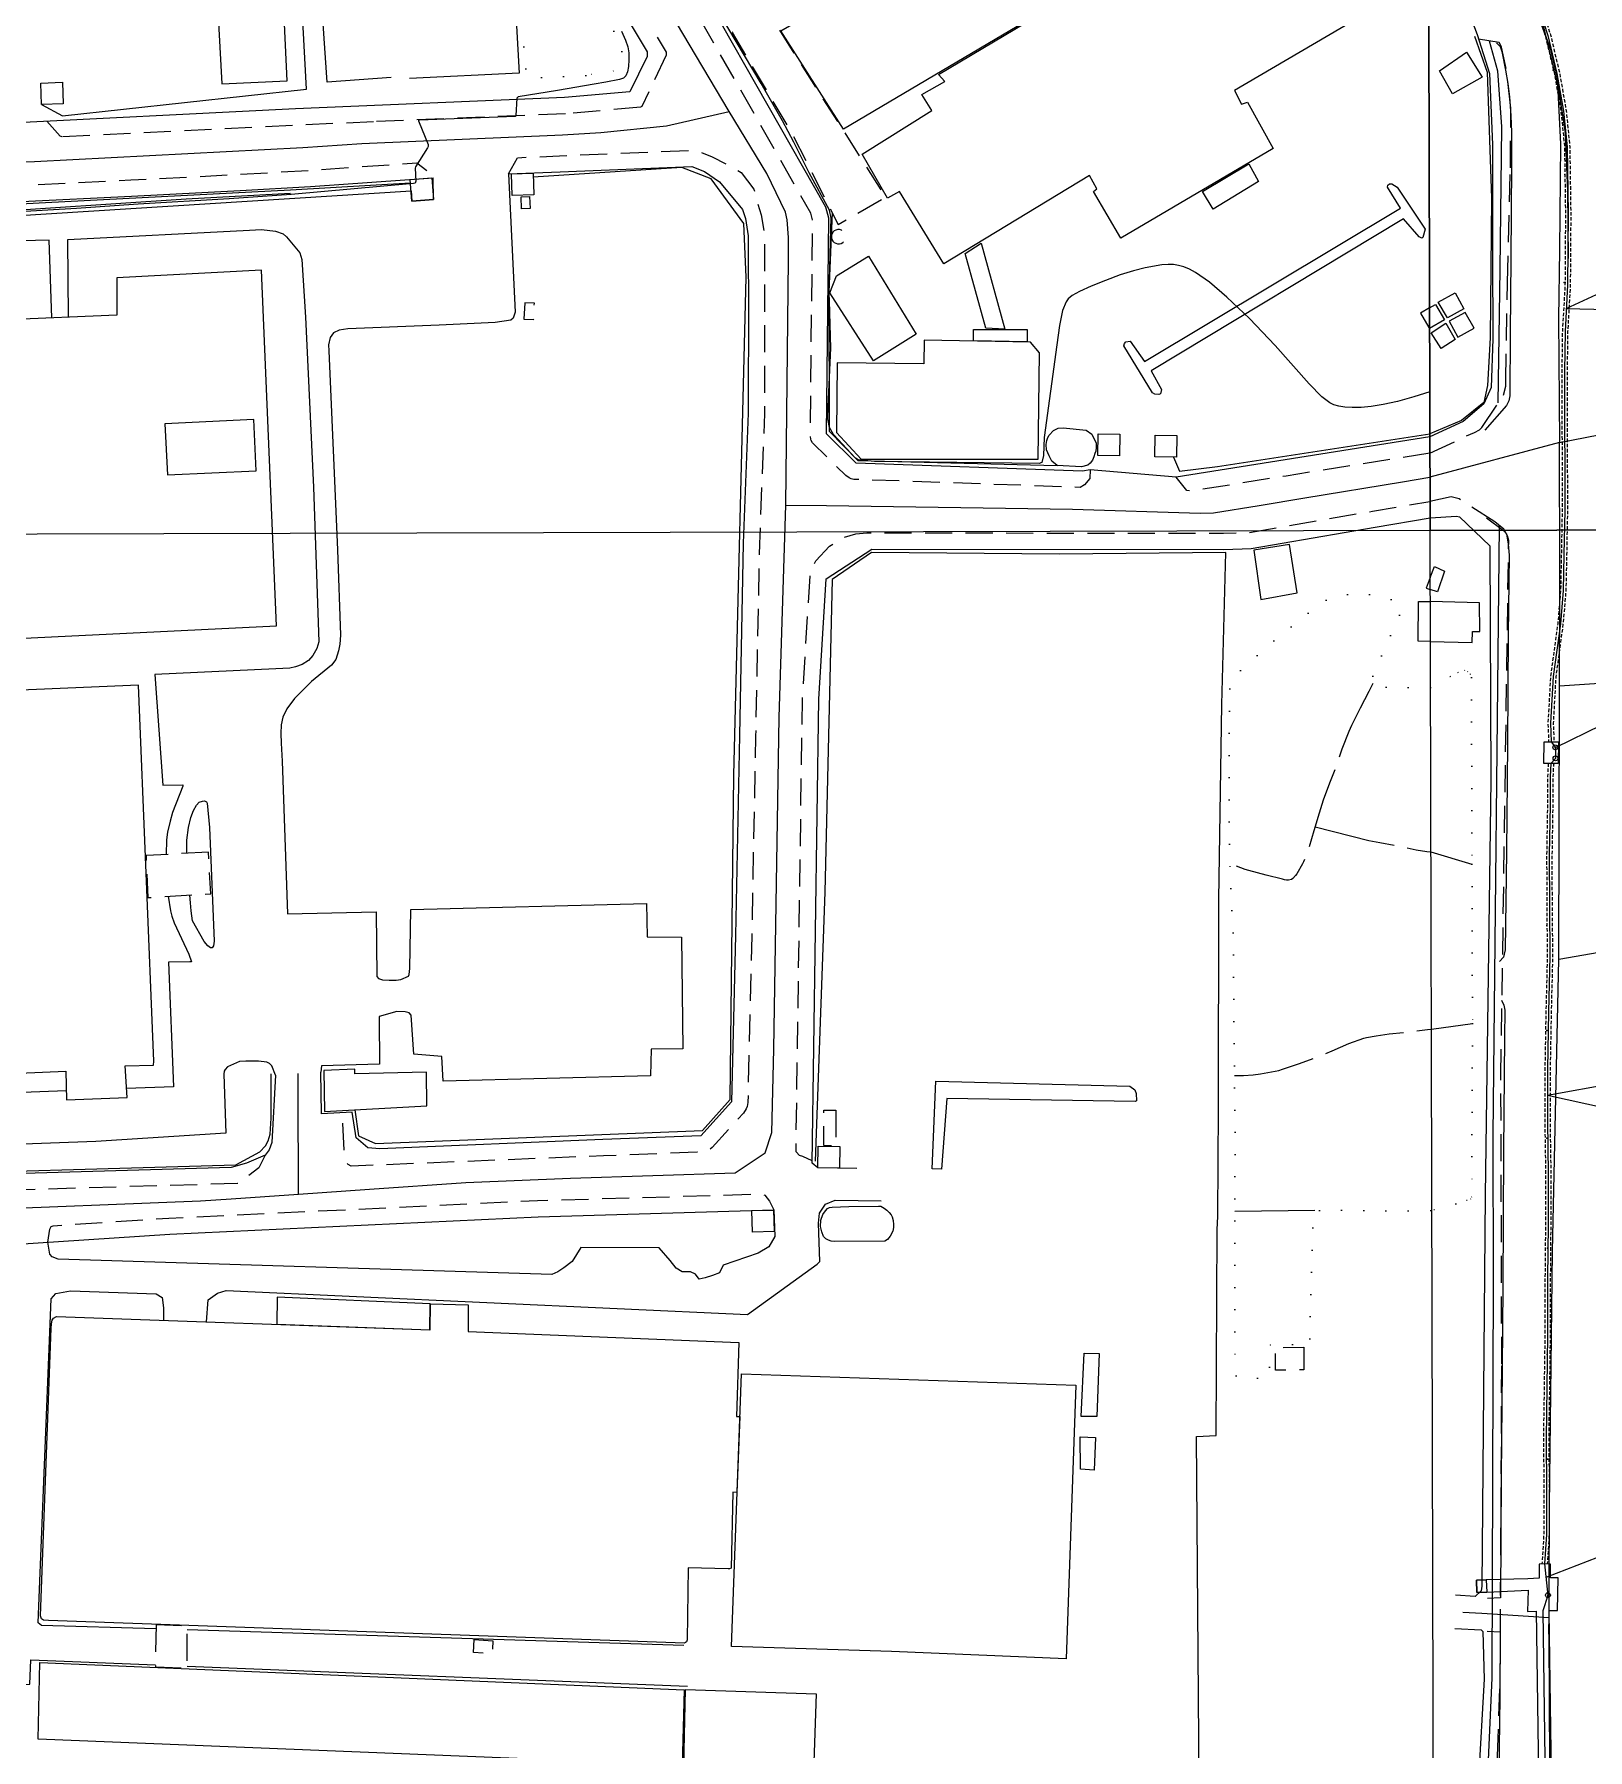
# Model space of a CAD drawing. Header units: millimetres. Extents: x 220021 to 223505, y 489325 to 491820.
# Drawn here: x 221990.5 to 222277.7, y 490481.4 to 490798.6 of the extents above; entities that cross this region are included whole.
import ezdxf

# ---------------------------------------------------------------- set-up
doc = ezdxf.new("R2010")
doc.units = ezdxf.units.MM
for name, pattern in [('15M2P5', [17.5, 15, -2.5]), ('5M2P5', [7.5, 5, -2.5]), ('AM4', [4, 0, -4]), ('HIDDEN', [9.525, 6.35, -3.175])]:
    doc.linetypes.add(name, pattern=pattern)
for name, color, linetype in [('000', 6, 'Continuous'), ('A0013110', 8, 'Continuous'), ('A0013118', 8, 'Continuous'), ('A0023210', 8, 'Continuous'), ('A0033324', 8, '5M2P5'), ('A0033327', 8, 'Continuous'), ('B0014110', 8, 'Continuous'), ('B0014111', 8, 'Continuous'), ('B0014116', 8, '5M2P5'), ('B0014118', 8, '5M2P5'), ('B0024120', 8, 'B0024120'), ('B0024127', 8, 'Continuous'), ('D0015112', 8, '15M2P5'), ('D0025111', 8, 'AM4'), ('F0017111', 8, 'Continuous'), ('F0047224', 8, 'Continuous'), ('sc512', 1, 'Continuous'), ('SC520', 1, 'HIDDEN'), ('SC521', 1, 'Continuous'), ('SC523', 1, 'Continuous'), ('SC540', 1, 'Continuous'), ('SC982', 7, 'Continuous'), ('SC983', 7, 'Continuous'), ('SC999', 7, 'Continuous'), ('zd001', 7, 'Continuous')]:
    doc.layers.add(name, color=color, linetype=linetype)
doc.linetypes.add('B0024120', pattern='A,10,-1.75,[133,ltypeshp.shx,S=0.75,R=0,X=0,Y=0],-3.25', length=15)

msp = doc.modelspace()

# ---------------------------------------------------------------- linework, layer by layer
at = {"layer": '000', "color": 2}
msp.add_lwpolyline([(222269.291, 490800.962), (222272.29, 490788.465), (222273.531, 490780.405), (222274.007, 490769.528), (222274.083, 490757.205)], dxfattribs=at)
for centre in [(222271.726, 490666.754), (222271.762, 490664.738), (222270.364, 490509.998)]:
    msp.add_circle(centre, 0.45, dxfattribs=at)
for p in [(222271.332, 490791.966), (222271.332, 490791.966), (222272.29, 490788.465, -1.319), (222273.531, 490780.405, -1.357), (222273.462, 490772.682), (222273.462, 490772.682), (222274.007, 490769.528, -1.515), (222274.083, 490757.205, -1.744), (222273.39, 490752.722), (222273.39, 490752.722), (222271.726, 490666.754), (222271.726, 490666.754), (222271.762, 490664.738), (222271.762, 490664.738), (222270.131, 490633.819), (222270.131, 490633.819), (222270.148, 490614.427), (222270.148, 490614.427), (222270.132, 490594.468), (222270.132, 490594.468), (222270.255, 490574.179), (222270.255, 490574.179), (222270.193, 490554.501), (222270.193, 490554.501), (222270.295, 490535.15), (222270.295, 490535.15), (222270.364, 490509.998), (222270.364, 490509.998)]:
    msp.add_point(p, dxfattribs=at)
at = {"layer": 'A0013110', "flags": 128}
for points in [[(222066.938, 490838.675), (222075.313, 490842.907), (222088.497, 490820.987), (222095.442, 490809.419), (222103.827, 490795.348), (222103.812, 490794.507), (222100.63, 490787.964), (222088.524, 490786.928), (222038.791, 490784.851), (221925.967, 490779.177), (221879.943, 490777.12), (221832.598, 490775.095), (221794.678, 490773.41), (221788.272, 490779.639), (221786.924, 490817.215), (221785.771, 490849.27), (221788.799, 490853.769), (221788.575, 490858.77), (221794.958, 490859.184)], [(222248.52, 490724.209), (222201.652, 490716.739), (222185.734, 490718.052), (222184.324, 490717.814), (222142.486, 490719.298), (222136.988, 490724.71), (222137.405, 490764.644), (222136.878, 490766.673), (222115.551, 490804.099), (222096.775, 490836.663), (222105.206, 490841.901)], [(222078.19, 490772.837), (222087.742, 490773.155), (222112.071, 490774.18), (222114.435, 490773.266), (222117.191, 490771.329), (222121.444, 490766.22), (222121.969, 490764.565), (222122.477, 490761.321), (222122.498, 490757.401), (222122.526, 490749.235), (222122.503, 490728.577), (222121.568, 490704.493), (222120.86, 490668.95), (222120.146, 490631.978), (222119.436, 490601.21), (222113.742, 490594.904), (222095.64, 490594.225), (222054.416, 490592.524), (222052.174, 490592.711), (222050.025, 490594.558), (222049.279, 490599.303), (222043.573, 490599.007), (222043.502, 490606.724)], [(222134.306, 490589.876), (222135.528, 490675.678), (222136.904, 490697.914), (222145.33, 490703.426), (222210.428, 490703.355), (222215.465, 490703.505), (222238.427, 490707.477), (222248.56, 490709.172)], [(221798.41, 490528.368), (221798.085, 490540.203), (221798.003, 490559.968), (221803.572, 490566.24), (221825.856, 490567.321), (221891.236, 490570.354), (221984.673, 490574.69), (222015.556, 490576.724), (222083.667, 490579.96), (222127.247, 490581.237)]]:
    msp.add_lwpolyline(points, dxfattribs=at)
at = {"layer": 'A0013110'}
for points in [[(222248.276, 490817.321), (222253.933, 490807.387), (222257.275, 490798.578), (222259.536, 490791.381), (222260.103, 490778.248), (222260.116, 490757.675), (222260.195, 490742.309), (222259.855, 490733.279), (222258.53, 490730.278), (222254.701, 490727.04), (222248.52, 490724.209)], [(221988.168, 490767.706), (222008.503, 490768.696), (222028.565, 490769.724), (222041.545, 490770.454), (222064.231, 490772.081)], [(222248.56, 490709.172), (222253.445, 490709.516), (222254.017, 490709.358), (222259.616, 490704.012), (222259.801, 490660.686), (222258.771, 490583.977), (222258.143, 490511.642), (222258.017, 490510.782), (222256.884, 490509.727), (222253.302, 490509.979)], [(222035.107, 490606.124), (222034.414, 490593.686), (222033.95, 490592.352), (222033.208, 490591.372), (222029.765, 490589.847), (222026.895, 490589.067), (221890.439, 490585.117)], [(222253.124, 490503.848), (222258.032, 490503.578), (222258.297, 490503.279), (222258.554, 490494.482), (222257.503, 490476.103), (222257.242, 490475.508), (222256.705, 490474.586), (222255.653, 490473.476), (222249.184, 490471.769)]]:
    msp.add_lwpolyline(points, dxfattribs=at)
at = {"layer": 'A0013118'}
for points in [[(221956.447, 490763.131), (222060.172, 490769.655), (222060.301, 490767.775), (222064.297, 490768.052), (222064.231, 490772.081)], [(222078.19, 490772.837), (222079.388, 490747.228), (222079.03, 490746.136), (222078.639, 490745.758), (222075.716, 490745.351), (222065.37, 490744.822), (222048.447, 490744.126), (222046.898, 490743.91), (222045.838, 490743.435), (222045.19, 490742.54), (222044.893, 490741.194), (222044.972, 490740.084), (222046.582, 490703.295), (222047.092, 490687.491), (222047.013, 490685.841), (222046.746, 490684.589), (222046.255, 490683.018), (222045.451, 490681.978), (222041.777, 490678.913), (222038.585, 490675.781), (222037.192, 490673.865), (222036.453, 490672.344), (222036.14, 490670.897), (222036.057, 490669.306), (222036.136, 490667.549), (222036.358, 490664.214), (222037.344, 490635.977), (222053.705, 490636.372), (222053.865, 490624.412), (222054.156, 490624.042), (222054.864, 490623.783), (222056.09, 490623.718), (222057.423, 490623.738), (222058.249, 490623.81), (222059.69, 490624.428), (222059.799, 490624.768), (222059.915, 490625.866), (222060.104, 490636.759), (222103.697, 490637.892), (222103.816, 490631.718), (222110.15, 490631.649), (222110.397, 490611.031), (222104.566, 490610.939), (222104.445, 490606.007), (222066.103, 490605.023), (222065.868, 490609.568), (222060.664, 490610), (222060.205, 490617.213), (222059.829, 490617.695), (222059.049, 490617.872), (222057.506, 490617.885), (222054.277, 490617.004), (222054.241, 490616.617), (222054.298, 490608.161), (222043.608, 490607.838), (222043.502, 490606.724)], [(222197.022, 490736.404), (222198.908, 490732.902), (222198.713, 490732.1), (222198.414, 490732.008), (222197.653, 490732.099), (222197.247, 490732.334), (222191.958, 490741.029), (222192.079, 490741.407), (222192.323, 490741.716), (222193.099, 490741.87), (222195.762, 490738.103), (222243.11, 490766.463), (222240.68, 490770.337), (222240.76, 490770.711), (222241.092, 490770.948), (222241.476, 490770.984), (222242.512, 490770.356), (222247.65, 490762.584), (222247.219, 490761.029), (222247.065, 490760.922), (222246.564, 490761.15), (222243.655, 490764.487), (222197.022, 490736.404)], [(221996.8, 490746.3), (221996.707, 490760.661), (222030.317, 490762.417), (222032.533, 490762.507), (222035.09, 490762.192), (222036.532, 490761.687), (222037.156, 490761.14), (222039.602, 490758.19), (222039.949, 490756.987), (222040.658, 490746.311), (222042.121, 490714.89), (222043.099, 490686.25), (222042.732, 490685.026), (222042.023, 490683.716), (222041.181, 490682.792), (222040.042, 490682.062), (222038.799, 490681.652), (222037.724, 490681.431), (222035.182, 490681.253), (222012.8, 490680.246), (222014.254, 490659.783), (222017.966, 490659.834), (222017.957, 490659.588), (222016.069, 490654.691), (222015.616, 490653.089), (222015.123, 490651.063), (222014.945, 490649.657), (222014.88, 490646.951)], [(221993.723, 490746.164), (221993.224, 490760.536), (221985.746, 490760.379), (221984.716, 490760.083), (221983.596, 490759.576), (221981.595, 490757.215), (221980.673, 490756.605), (221979.977, 490756.128), (221978.984, 490755.841), (221955.086, 490754.505), (221937.611, 490753.474), (221937.249, 490753.765), (221933.733, 490756.733), (221931.456, 490757.128), (221930.212, 490757.089), (221913.599, 490755.916), (221911.318, 490754.648), (221910.626, 490751.951), (221910.787, 490742.424)], [(222018.696, 490647.17), (222018.724, 490649.595), (222019.012, 490651.912), (222019.42, 490653.816), (222019.916, 490655.056), (222020.5, 490656.073), (222021.004, 490656.594), (222021.616, 490656.835), (222021.959, 490656.839), (222022.318, 490656.658), (222022.438, 490656.423), (222022.919, 490651.913), (222023.745, 490630.917), (222023.657, 490630.046), (222023.382, 490629.659), (222023.052, 490629.667), (222022.604, 490630.052), (222021.919, 490630.877), (222019.756, 490634.698), (222019.492, 490636.542), (222019.367, 490638.029), (222019.261, 490639.452)], [(222015.279, 490639.214), (222015.713, 490636.501), (222015.911, 490635.556), (222016.378, 490634.3), (222019.066, 490628.528), (222019.565, 490627.112), (222019.251, 490627.086), (222015.306, 490627.016), (222016.24, 490603.989), (222007.562, 490603.657)], [(222035.107, 490606.124), (222034.395, 490607.869), (222033.978, 490608.323), (222033.468, 490608.564), (222031.933, 490608.731), (222029.639, 490608.755), (222028.419, 490608.666), (222026.209, 490607.699), (222025.762, 490607.192), (222025.615, 490606.871), (222025.538, 490606.311), (222025.887, 490595.432), (222001.869, 490593.882), (221963.325, 490592.455)], [(221996.411, 490603.231), (221986.641, 490602.857), (221973.693, 490601.866), (221973.584, 490605.9)], [(222159.249, 490601.824), (222158.257, 490588.787), (222156.493, 490588.828), (222157.164, 490605.041), (222193.034, 490604.121), (222194.002, 490603.445), (222194.215, 490602.729), (222194.273, 490601.365), (222194.022, 490601.273), (222159.249, 490601.824)], [(222127.247, 490581.237), (222127.446, 490576.318), (222126.338, 490574.42), (222124.335, 490573.22), (222117.873, 490571.031), (222117.21, 490569.609), (222115.873, 490569.124), (222114.536, 490568.638), (222113.422, 490568.391), (222112.748, 490569.327), (222111.854, 490569.789), (222110.292, 490569.773), (222109.174, 490570.469), (222108.052, 490571.872), (222106.035, 490574.209), (222091.531, 490574.294), (222089.98, 490571.684), (222088.423, 490570.489), (222087.31, 490569.77), (222086.197, 490569.287), (221994.927, 490572.111), (221993.81, 490572.571), (221993.362, 490573.038), (221993.019, 490575.24)], [(222022.358, 490560.506), (222022.625, 490564.617), (222024.405, 490565.815), (222025.965, 490566.303), (222122.373, 490561.881), (222135.276, 490571.212), (222135.721, 490571.688), (222135.468, 490578.759), (222135.684, 490580.648), (222136.793, 490582.31), (222138.575, 490583.036), (222147.054, 490582.888)], [(221817.031, 490566.893), (221818.704, 490561.083), (221818.359, 490536.321), (221815.753, 490518.845), (221815.312, 490517.662), (221814.423, 490516.945), (221814.431, 490514.823), (221814.041, 490501.143), (221814.487, 490501.148), (221884.104, 490500.692), (221885.221, 490500.468), (221885.056, 490486.083), (221926.559, 490485.807), (221926.55, 490487.929), (221926.753, 490492.883), (221989.671, 490493.537), (221989.876, 490498.019), (222012.907, 490497.095)], [(222013, 490503.744), (221991.858, 490504.406), (221991.187, 490504.871), (221993.618, 490564.788), (221994.507, 490565.74), (221997.183, 490566.239), (222013.027, 490565.697), (222014.145, 490565.001), (222014.376, 490563.117), (222014.385, 490560.793)], [(222110.575, 490500.688), (222018.791, 490503.563)], [(222018.778, 490496.86), (222111.276, 490493.15)]]:
    msp.add_lwpolyline(points, dxfattribs=at)
at = {"layer": 'A0013118', "flags": 128}
msp.add_lwpolyline([(222142.591, 490588.868), (222135.342, 490588.983), (222134.306, 490589.876)], dxfattribs=at)
at = {"layer": 'A0023210'}
for points in [[(222248.212, 490841.52), (222256.75, 490827.54), (222264.54, 490812.58), (222270.75, 490796.04), (222272.06, 490790.55), (222272.67, 490778.37), (222272.5, 490758.74), (222272.32, 490746.05), (222272.479, 490723.142), (222248.54, 490716.69)], [(222270.717, 490478.779), (222270.564, 490502.386), (222270.56, 490503.04), (222270.56, 490503.32), (222270.57, 490505.84), (222270.586, 490510.107), (222270.59, 490511.12), (222270.64, 490526.37), (222271.22, 490573.55), (222272.38, 490627.583), (222272.589, 490699.095), (222272.479, 490723.142), (222399.23, 490747.85)], [(222272.38, 490627.583), (222335.85, 490638.61), (222337.97, 490639.03), (222338.608, 490639.156), (222343.86, 490640.19), (222347.322, 490640.867), (222348.87, 490641.17), (222386.571, 490648.588), (222386.81, 490648.63), (222393.13, 490649.79), (222399.64, 490650.99), (222399.892, 490651.036), (222421.84, 490655.07), (222453.617, 490661.199), (222519.27, 490673.09), (222519.523, 490673.138), (222521.08, 490673.43), (222525.91, 490674.28), (222535.32, 490675.94), (222536.189, 490676.093), (222537.25, 490676.28), (222567.07, 490681.97), (222596.654, 490687.231), (222604.23, 490688.58)], [(222272.528, 490678.124), (222296.547, 490679.767)], [(222254.617, 490506.852), (222258.172, 490506.626), (222270.57, 490505.84)]]:
    msp.add_lwpolyline(points, dxfattribs=at)
at = {"layer": 'A0023210', "flags": 128}
for points in [[(221789.88, 490572.932), (221797.32, 490573.286), (221827.515, 490574.726), (221890.838, 490577.736), (222021.225, 490582.896), (222026.901, 490583.289), (222039.334, 490584.15), (222052.498, 490585.061), (222070.292, 490586.294), (222089.653, 490587.092), (222120.113, 490588.059), (222125.647, 490591.793), (222126.871, 490595.543), (222127.049, 490603.235), (222127.226, 490610.927), (222128.194, 490672.314), (222129.439, 490711.572), (222129.966, 490756.94), (222129.951, 490761.023), (222129.683, 490764.301), (222129.397, 490765.703), (222125.968, 490772.858), (222119.008, 490784.328), (222087.393, 490837.542)], [(221781.687, 490765.208), (221789.11, 490765.737), (221795.301, 490766.179), (221826.393, 490767.422), (221830.446, 490767.744), (221845.5, 490768.329), (221860.554, 490768.914), (221880.174, 490769.677), (221927.614, 490771.879), (221984.149, 490775.018), (221990.53, 490775.086), (222040.168, 490777.652), (222051.035, 490778.422), (222088.133, 490780.042), (222095.276, 490780.446), (222107.412, 490781.658), (222119.008, 490784.328)], [(222129.439, 490711.572), (222136.946, 490711.463), (222182.43, 490710.802), (222206.04, 490710.047), (222208.559, 490710.122), (222216.977, 490711.502), (222225.395, 490712.881), (222243.474, 490715.843), (222248.54, 490716.69)], [(222039.334, 490584.15), (222039.309, 490603.169), (222039.307, 490604.797), (222039.304, 490606.424)]]:
    msp.add_lwpolyline(points, dxfattribs=at)
at = {"layer": 'A0033324'}
for points in [[(222075.313, 490842.907), (222077.999, 490843.429), (222078.637, 490843.201), (222091.068, 490822.532), (222098.016, 490810.959), (222107.357, 490795.284), (222107.302, 490794.752), (222102.861, 490785.264), (222102.612, 490785.122), (222088.714, 490783.934), (222053.21, 490782.451), (221995.681, 490779.679), (221995.278, 490779.796), (221992.827, 490782.539)], [(222248.528, 490721.172), (222256.756, 490724.996), (222257.707, 490725.501), (222258.125, 490725.896), (222262.123, 490731.911), (222262.561, 490733.578), (222262.576, 490734.516), (222262.892, 490752.669), (222263.416, 490773.898), (222263.53, 490784.94), (222262.631, 490792.267), (222261.765, 490796.244), (222261.598, 490796.673), (222261.327, 490797.075), (222257.555, 490797.687)], [(222249.192, 490468.676), (222257.784, 490471.357), (222258.511, 490471.81), (222259.711, 490472.827), (222260.183, 490473.747), (222260.63, 490475.642), (222260.865, 490476.384), (222261.065, 490480.184), (222261.543, 490494.911), (222261.827, 490552.736), (222261.674, 490605.957), (222263.105, 490705.012), (222263.041, 490705.467), (222262.915, 490705.856), (222262.214, 490707.092), (222260.528, 490708.463), (222253.961, 490712.686), (222252.465, 490713.068), (222248.552, 490712.212)]]:
    msp.add_lwpolyline(points, dxfattribs=at)
at = {"layer": 'A0033324', "flags": 128}
for points in [[(222185.734, 490718.052), (222185.655, 490716.464), (222184.697, 490715.297), (222183.862, 490714.829), (222142.021, 490716.313), (222141.545, 490716.414), (222141.145, 490716.576), (222140.533, 490717.011), (222134.385, 490723.062), (222134.139, 490723.482), (222134.054, 490723.763), (222133.987, 490724.642), (222134.401, 490764.276), (222134.075, 490765.534), (222112.948, 490802.607), (222094.624, 490834.387), (222094.512, 490834.709), (222094.512, 490834.896), (222094.551, 490835.043), (222094.693, 490835.21), (222096.775, 490836.663)], [(222078.19, 490772.837), (222079.861, 490775.798), (222087.611, 490776.152), (222112.57, 490777.204), (222113.242, 490777.023), (222115.86, 490775.932), (222118.834, 490774.392), (222121.2, 490773.058), (222123.535, 490769.997), (222124.127, 490767.687), (222124.897, 490765.254), (222125.476, 490761.563), (222125.498, 490757.414), (222125.526, 490749.239), (222125.503, 490728.517), (222124.567, 490704.405), (222123.86, 490668.891), (222123.145, 490631.914), (222122.434, 490601.084), (222122.321, 490600.335), (222122.092, 490599.89), (222121.611, 490599.143), (222115.826, 490592.736), (222115.054, 490592.156), (222114.517, 490592.014), (222113.049, 490591.876), (222095.758, 490591.227), (222049.116, 490589.303), (222048.522, 490589.618), (222048.227, 490589.936), (222047.862, 490591.443), (222047.441, 490599.208)], [(221828.195, 490760.203), (221829.691, 490763.111), (221829.944, 490763.273), (221879.21, 490765.193), (221897.964, 490766.115), (221929.108, 490767.577), (221948.374, 490768.626), (221967.468, 490769.723), (221988.024, 490770.702), (222008.354, 490771.693), (222028.404, 490772.72), (222041.354, 490773.448), (222061.21, 490774.872), (222063.081, 490773.437), (222064.231, 490772.081)], [(222248.528, 490721.172), (222221.948, 490716.936), (222204.47, 490714.151), (222203.599, 490714.285), (222201.652, 490716.739)], [(222134.312, 490590.297), (222132.58, 490591.112), (222132.005, 490591.3), (222131.336, 490591.976), (222132.529, 490675.792), (222133.981, 490699.257), (222134.994, 490701.259), (222137.524, 490703.936), (222140.032, 490705.572), (222142.413, 490706.252), (222144.438, 490706.427), (222210.385, 490706.356), (222215.163, 490706.498), (222237.924, 490710.435), (222248.552, 490712.212)], [(222033.208, 490591.372), (222032.043, 490588.998), (222028.082, 490586.101), (221890.556, 490582.119), (221857.677, 490580.517), (221857.192, 490580.934), (221856.545, 490583.466)], [(221993.019, 490575.24), (221993.381, 490577.637), (221993.615, 490578.148), (221993.98, 490578.309), (222015.386, 490579.719), (222083.551, 490582.958), (222125.119, 490584.176), (222125.548, 490583.934), (222126.406, 490582.824), (222127.247, 490581.237)]]:
    msp.add_lwpolyline(points, dxfattribs=at)
at = {"layer": 'A0033327'}
for points in [[(222261.169, 490730.476), (222261.504, 490755.172), (222261.76, 490776.073), (222261.817, 490781.594), (222261.084, 490791.824), (222259.533, 490797.366)], [(222258.971, 490472.2), (222259.284, 490478.144), (222260.049, 490494.697), (222260.299, 490568.357), (222260.223, 490594.967), (222261.394, 490707.759)]]:
    msp.add_lwpolyline(points, dxfattribs=at)
at = {"layer": 'B0014110', "flags": 128}
for points in [[(222215.05, 490774.675), (222216.873, 490771.386), (222208.473, 490766.264), (222206.485, 490769.555)], [(222165.6, 490759.985), (222169.929, 490744.085), (222166.465, 490744.28), (222162.636, 490758.106)]]:
    msp.add_lwpolyline(points, close=True, dxfattribs=at)
at = {"layer": 'B0014111', "flags": 128}
for points in [[(222216.803, 490862.306), (222232.373, 490835.711), (222140.133, 490781.052), (222128.503, 490799.235), (222138.879, 490805.295), (222134.047, 490813.377)], [(222035.742, 490822.96), (222023.405, 490822.324), (222025.18, 490789.45), (222037.251, 490790)], [(222144.765, 490757.576), (222153.565, 490743.163), (222145.677, 490738.252), (222137.587, 490750.818), (222138.803, 490753.978)], [(222032.493, 490754.978), (222005.774, 490753.598), (222005.791, 490746.697), (221985.339, 490745.793), (221986.193, 490734.229), (221937.536, 490732.127), (221936.847, 490743.691), (221908.643, 490742.32), (221910.277, 490682.789), (221917.369, 490683.088), (221918.362, 490682.047), (221922.157, 490681.505), (221929.739, 490684.044), (221938.152, 490683.99), (221938.15, 490684.507), (222035.298, 490689.229)], [(222155.025, 490742.064), (222155.001, 490737.672), (222138.938, 490737.843), (222138.814, 490725.01), (222143.405, 490720.025), (222176.093, 490720.056), (222176.341, 490739.706), (222174.703, 490741.691)], [(222174.069, 490744.035), (222174.09, 490741.748), (222164.181, 490741.921), (222164.161, 490743.997)], [(222031.078, 490727.383), (222014.659, 490726.604), (222015.103, 490717.135), (222031.523, 490717.905)], [(222180.749, 490725.864), (222185.015, 490725.416), (222186.05, 490724.656), (222186.804, 490722.99), (222186.821, 490722.23), (222186.766, 490721.54), (222186.604, 490721.069), (222186.416, 490720.454), (222186.145, 490719.85), (222185.709, 490719.296), (222185.273, 490718.962), (222184.143, 490718.661), (222179.628, 490718.886), (222178.611, 490719.686), (222178.152, 490720.669), (222177.636, 490721.785), (222177.615, 490722.749), (222177.72, 490723.49), (222177.879, 490724.033), (222178.161, 490724.465), (222178.946, 490725.334), (222179.824, 490725.772)], [(222222.556, 490704.264), (222216.014, 490703.229), (222217.28, 490694.111), (222223.988, 490695.329)], [(222009.793, 490678.264), (221937.146, 490675.2), (221937.427, 490665.033), (221929.445, 490665.043), (221929.335, 490669.241), (221913.005, 490668.823), (221915.758, 490609.099), (221939.871, 490610.094), (221940.112, 490604.488), (221996.346, 490606.861), (221996.44, 490601.576), (222007.651, 490602.015), (222007.331, 490607.891), (222012.548, 490607.988), (222012.62, 490608.704)], [(222049.786, 490607.269), (222044.04, 490606.978), (222044.182, 490599.394), (222063.106, 490600.446), (222063.032, 490606.706), (222049.785, 490606.363)], [(222146.59, 490581.906), (222147.051, 490581.888), (222147.63, 490581.567), (222148.158, 490581.192), (222148.557, 490580.738), (222148.938, 490580.342), (222149.117, 490579.917), (222149.296, 490579.28), (222149.36, 490578.499), (222149.352, 490577.963), (222149.218, 490577.305), (222148.764, 490576.37), (222148.263, 490575.756), (222147.759, 490575.415), (222138.423, 490575.372), (222137.818, 490575.427), (222137.337, 490575.615), (222136.833, 490575.849), (222136.449, 490576.278), (222136.112, 490577.145), (222135.861, 490578.135), (222135.956, 490579.358), (222136.314, 490580.361), (222136.775, 490581.062), (222137.164, 490581.479), (222137.56, 490581.68), (222138.003, 490581.762), (222141.075, 490581.884)], [(222035.415, 490565.094), (222035.346, 490560.071), (222063.62, 490559.066), (222063.726, 490563.835)], [(222063.781, 490563.832), (222070.731, 490563.683), (222070.725, 490558.722), (222120.762, 490556.717), (222120.321, 490543.014), (222120.951, 490543.021), (222120.417, 490528.949), (222119.648, 490529.024), (222119.336, 490514.993), (222119.03, 490514.875), (222118.767, 490514.839), (222111.4, 490515.064), (222111.221, 490501.725), (222111.113, 490501.383), (222110.72, 490501.121), (221993.137, 490505.29), (221992.226, 490505.363), (221991.824, 490505.604), (221991.674, 490506.173), (221993.643, 490559.358), (221993.684, 490560.153), (221993.789, 490560.811), (221994.081, 490561.181), (221994.635, 490561.504), (222063.671, 490559.019)], [(221991.522, 490497.564), (222110.63, 490492.465), (222110.289, 490478.557), (221991.192, 490483.386)]]:
    msp.add_lwpolyline(points, close=True, dxfattribs=at)
for points in [[(222244.551, 490807.084), (222212.404, 490788.2), (222213.696, 490785.677), (222214.794, 490786.075), (222219.579, 490777.474), (222191.381, 490760.931), (222186.312, 490769.558), (222186.964, 490770.042), (222185.607, 490772.498), (222158.644, 490756.194), (222150.462, 490769.574), (222148.237, 490768.321), (222143.556, 490776.447), (222156.424, 490784.493), (222154.582, 490787.492), (222158.859, 490789.9), (222157.691, 490791.186), (222222.364, 490829.647)], [(222248.62, 490686.359), (222246.365, 490686.422), (222246.442, 490693.758), (222248.601, 490693.701)]]:
    msp.add_lwpolyline(points, dxfattribs=at)
at = {"layer": 'B0014111'}
for points in [[(222255.322, 490795.319), (222258.178, 490790.714), (222252.735, 490787.587), (222250.33, 490791.875)], [(222080.501, 490768.583), (222082.063, 490768.648), (222082.162, 490766.399), (222080.581, 490766.365)], [(222184.606, 490554.729), (222187.394, 490554.692), (222186.944, 490542.993), (222184.046, 490543.052)], [(222119.388, 490500.474), (222121.261, 490550.93), (222183.086, 490548.799), (222181.298, 490498.233), (222148.984, 490499.562)], [(222183.879, 490539.267), (222186.734, 490539.157), (222186.45, 490533.127), (222183.941, 490533.272)], [(222135.085, 490491.718), (222134.544, 490477.263), (222110.602, 490478.385), (222110.918, 490492.56)]]:
    msp.add_lwpolyline(points, close=True, dxfattribs=at)
msp.add_lwpolyline([(222248.62, 490686.359), (222256.355, 490686.144), (222256.393, 490688.212), (222257.746, 490688.193), (222257.731, 490693.46), (222248.601, 490693.701)], dxfattribs=at)
at = {"layer": 'B0014116', "flags": 128}
for points in [[(222126.169, 490802.763), (222119.516, 490798.933), (222130.871, 490779.786), (222139.104, 490763.436), (222147.942, 490768.512)], [(222081.17, 490748.971), (222081.033, 490745.936), (222082.828, 490745.855), (222082.965, 490748.889)], [(222022.728, 490647.401), (222011.157, 490646.737), (222011.464, 490638.986), (222023.132, 490639.684)], [(222138.727, 490599.699), (222138.729, 490593.047), (222136.452, 490593.125), (222136.46, 490599.641)], [(222225.234, 490555.859), (222225.207, 490551.65), (222220.005, 490551.595), (222219.967, 490555.736)], [(222013.01, 490504.484), (222012.902, 490496.713), (222018.777, 490496.484), (222018.792, 490504.266)], [(222071.843, 490501.763), (222075.296, 490501.55), (222075.148, 490499.153), (222071.695, 490499.366)]]:
    msp.add_lwpolyline(points, close=True, dxfattribs=at)
at = {"layer": 'B0014116'}
for points in [[(222248.458, 490748.011), (222249.58, 490748.665), (222251.248, 490745.803), (222248.468, 490744.183)], [(222248.589, 490698.138), (222247.835, 490696.199), (222248.595, 490695.943)], [(222248.589, 490698.138), (222249.398, 490700.217), (222251.245, 490699.348), (222249.923, 490695.496), (222248.595, 490695.943)]]:
    msp.add_lwpolyline(points, dxfattribs=at)
for points in [[(222250.085, 490749.089), (222253.19, 490750.79), (222254.818, 490747.82), (222251.801, 490746.212)], [(222248.78, 490743.404), (222251.506, 490745.181), (222253.221, 490742.203), (222250.616, 490740.506)], [(222252.108, 490745.542), (222253.702, 490742.624), (222256.74, 490744.278), (222255.086, 490747.166)]]:
    msp.add_lwpolyline(points, close=True, dxfattribs=at)
at = {"layer": 'B0014116', "flags": 128}
msp.add_lwpolyline([(222248.458, 490748.011), (222246.791, 490747.039), (222248.468, 490744.183)], dxfattribs=at)
at = {"layer": 'B0014118', "flags": 128}
msp.add_lwpolyline([(222139.04, 490762.51), (222138.704, 490762.422), (222138.403, 490762.251), (222138.156, 490762.007), (222137.98, 490761.708), (222137.888, 490761.373), (222137.885, 490761.026), (222137.973, 490760.691), (222138.144, 490760.389), (222138.387, 490760.142), (222138.687, 490759.966), (222139.021, 490759.874), (222139.368, 490759.871), (222139.704, 490759.959), (222140.006, 490760.13), (222140.253, 490760.374), (222140.429, 490760.673), (222140.521, 490761.007), (222140.524, 490761.354), (222140.436, 490761.69), (222140.265, 490761.992), (222140.021, 490762.239), (222139.722, 490762.415), (222139.387, 490762.507)], close=True, dxfattribs=at)
at = {"layer": 'B0024120', "flags": 128}
for points in [[(221991.86, 490785.609), (221995.718, 490783.514), (222040.824, 490788.448), (222036.459, 490869.88)], [(222056.471, 490790.636), (222044.638, 490789.777), (222042.302, 490823.986), (222057.706, 490824.617)], [(222064.18, 490824.882), (222078.255, 490825.459), (222080.163, 490791.441), (222059.885, 490790.438)], [(222049.795, 490599.706), (222050.427, 490594.937), (222053.573, 490593.519), (222114.063, 490595.901), (222119.182, 490601.637), (222119.84, 490661.612), (222122.099, 490753.712), (222121.662, 490763.617), (222115.624, 490771.877), (222110.247, 490773.977), (222082.764, 490772.217)], [(222138.024, 490765.581), (222137.387, 490750.963), (222137.492, 490725.255), (222142.741, 490719.83), (222179.628, 490718.886)], [(222201.115, 490720.402), (222202.268, 490717.827), (222209.288, 490718.685), (222248.519, 490724.713)], [(221688.77, 490494.085), (221689.312, 490492.962), (221689.876, 490492.504), (221691.699, 490491.79), (221710.634, 490489.417), (221762.034, 490486.622), (221802.531, 490485.28), (221865.954, 490482.61), (221897.872, 490482.365), (221982.553, 490479.731), (222028.521, 490477.72), (222072.374, 490476.071), (222095.707, 490475.254), (222141.899, 490475.067), (222142.22, 490478.688), (222205.902, 490475.171), (222205.411, 490539.353), (222209.04, 490539.502), (222209.236, 490577.625), (222209.32, 490580.033), (222209.446, 490600.003), (222209.526, 490638.613), (222210.086, 490674.689), (222210.801, 490702.811), (222180.03, 490702.471), (222145.288, 490702.803), (222138.011, 490697.811), (222136.687, 490639.97), (222134.909, 490590.26)], [(221890.506, 490585.606), (222027.786, 490589.584), (222032.199, 490591.96), (222033.24, 490593.099), (222033.717, 490594.027), (222034.132, 490595.26), (222034.326, 490598.16), (222034.268, 490606.362)]]:
    msp.add_lwpolyline(points, dxfattribs=at)
at = {"layer": 'B0024120'}
for points in [[(222256.788, 490798.291), (222259.098, 490791.639), (222259.935, 490768.315), (222259.692, 490742.459), (222259.19, 490733.686), (222258.526, 490730.53), (222254.369, 490727.181), (222248.519, 490724.713)], [(222060.07, 490771.088), (222037.874, 490769.799), (221992.59, 490767.44), (221943.065, 490764.826), (221899.781, 490762.748), (221883.568, 490761.922), (221880.3, 490761.815)]]:
    msp.add_lwpolyline(points, dxfattribs=at)
at = {"layer": 'B0024127', "flags": 128}
for points in [[(221991.86, 490785.609), (221991.702, 490789.605), (221995.7, 490789.762), (221995.856, 490785.766)], [(222060.306, 490767.779), (222060.022, 490771.768), (222064.012, 490772.051), (222064.295, 490768.062)], [(222078.864, 490768.808), (222078.73, 490772.805), (222082.728, 490772.938), (222082.861, 490768.941)], [(222187.126, 490720.741), (222187.189, 490724.74), (222191.189, 490724.677), (222191.126, 490720.678)], [(222197.677, 490720.474), (222197.741, 490724.473), (222201.741, 490724.409), (222201.677, 490720.41)], [(222135.37, 490589.006), (222135.434, 490593.005), (222139.434, 490592.94), (222139.369, 490588.941)], [(222123.304, 490577.095), (222123.194, 490581.093), (222127.193, 490581.203), (222127.302, 490577.204)]]:
    msp.add_lwpolyline(points, close=True, dxfattribs=at)
at = {"layer": 'D0015112', "flags": 128}
for points in [[(222237.999, 490678.568), (222237.267, 490677.093), (222235.644, 490674.019), (222234.032, 490670.815), (222233.552, 490669.708), (222232.267, 490666.417), (222231.267, 490663.451), (222230.003, 490660.11), (222228.82, 490656.982), (222228.05, 490654.572), (222227.086, 490651.296), (222226.074, 490647.955), (222225.2, 490645.578), (222225.006, 490645.19), (222223.946, 490643.371), (222223.704, 490643.054), (222223.211, 490642.515), (222222.933, 490642.321), (222222.386, 490642.171), (222222.052, 490642.2), (222221.685, 490642.283), (222221.282, 490642.399), (222218.29, 490643.147), (222215.053, 490643.979), (222214.406, 490644.185), (222211.541, 490645.203)], [(222227.316, 490652.078), (222237.224, 490649.552), (222239.307, 490649.142), (222242.637, 490648.527), (222245.971, 490647.825), (222247.989, 490647.513), (222248.722, 490647.428)], [(222212.413, 490606.05), (222214.049, 490606.079), (222215.88, 490606.228), (222217.19, 490606.406), (222220.612, 490607.017), (222221.278, 490607.225), (222224.442, 490608.329), (222227.559, 490609.458), (222230.445, 490610.667), (222233.57, 490611.994), (222236.298, 490612.98), (222236.802, 490613.109), (222238.612, 490613.445), (222241.033, 490613.759), (222244.578, 490614.111), (222248.082, 490614.574), (222248.808, 490614.637)], [(222227.291, 490581.095), (222212.477, 490580.951)]]:
    msp.add_lwpolyline(points, dxfattribs=at)
at = {"layer": 'D0015112'}
for points in [[(222248.722, 490647.428), (222256.323, 490645.145)], [(222248.808, 490614.637), (222256.406, 490615.689)]]:
    msp.add_lwpolyline(points, dxfattribs=at)
at = {"layer": 'D0025111', "flags": 128}
msp.add_lwpolyline([(222092.447, 490790.994), (222082.881, 490790.538), (222081.726, 490790.718), (222081.225, 490793.136), (222079.346, 490818.682), (222080.662, 490820.053), (222083.135, 490820.728), (222083.795, 490820.723), (222084.62, 490820.373), (222098.368, 490798.029), (222099.2, 490795.263), (222099.039, 490793.711), (222098.546, 490792.679), (222097.559, 490791.823)], close=True, dxfattribs=at)
msp.add_lwpolyline([(222248.642, 490677.824), (222247.341, 490677.817), (222238.782, 490677.914), (222238.139, 490678.26), (222237.92, 490678.742), (222238.004, 490680.063), (222243.347, 490692.237), (222243.194, 490692.932), (222242.676, 490693.616), (222241.835, 490693.984), (222241.144, 490694.165), (222237.652, 490695.007), (222235.393, 490695.197), (222233.735, 490695.116), (222231.439, 490694.77), (222229.15, 490693.924), (222226.769, 490692.186), (222219.686, 490686.453), (222214.19, 490681.653), (222212.191, 490679.58), (222211.617, 490678.343), (222211.511, 490676.796), (222211.443, 490668.993), (222211.42, 490655.962), (222211.546, 490644.741), (222212.169, 490631.815), (222212.326, 490613.093), (222212.525, 490596.997), (222212.475, 490580.358), (222212.479, 490554.527), (222212.497, 490551.268), (222212.812, 490550.35), (222213.438, 490550.126), (222214.582, 490550.085), (222218.846, 490550.187), (222219.058, 490556.247), (222226.297, 490556.461), (222226.931, 490580.153), (222227.291, 490581.095), (222229.972, 490581.196), (222233.987, 490581.162), (222243.204, 490581.032), (222248.896, 490581.099)], dxfattribs=at)
at = {"layer": 'D0025111'}
msp.add_lwpolyline([(222248.642, 490677.824), (222252.315, 490679.887), (222253.711, 490680.605), (222254.91, 490681.002), (222255.463, 490680.801), (222255.965, 490680.328), (222256.225, 490679.673), (222256.323, 490645.145), (222256.406, 490615.689), (222256.264, 490583.662), (222256.118, 490583.278), (222255.403, 490582.973), (222253.333, 490582.352), (222248.896, 490581.099)], dxfattribs=at)
at = {"layer": 'F0017111', "elevation": 35}
for points in [[(222248.499, 490732.511), (222245.594, 490731.573), (222242.523, 490730.738), (222239.895, 490730.153), (222237.697, 490729.798), (222235.825, 490729.624), (222234.197, 490729.586), (222232.809, 490729.661), (222231.677, 490729.833), (222230.795, 490730.092), (222230.064, 490730.452), (222228.568, 490731.578), (222226.194, 490733.983), (222219.943, 490741.076), (222215.163, 490746.031), (222211.003, 490749.996), (222207.774, 490752.762), (222205.197, 490754.568), (222204.084, 490755.17), (222203.054, 490755.599), (222202.076, 490755.878), (222201.114, 490756.031), (222200.122, 490756.075), (222198.993, 490756.001), (222195.87, 490755.439), (222193.764, 490754.894), (222191.301, 490754.119), (222188.559, 490753.11), (222185.893, 490752.018), (222183.732, 490751.033), (222182.378, 490750.289), (222181.653, 490749.699), (222181.257, 490749.122), (222180.637, 490747.518), (222180.057, 490744.772), (222179.582, 490741.219), (222177.203, 490724.048), (222177.115, 490720.711), (222176.808, 490719.437), (222176.324, 490719.218), (222145.828, 490719.6), (222143.43, 490719.87), (222142.812, 490719.948), (222142.348, 490720.257), (222138.288, 490724.584), (222137.553, 490725.898), (222137.232, 490727.523), (222137.257, 490729.813), (222137.758, 490740.567), (222137.55, 490749.347), (222137.481, 490750.694), (222137.751, 490762.563), (222137.813, 490764.632), (222137.542, 490766.097), (222133.77, 490772.972), (222130.945, 490778.693), (222128.859, 490782.614), (222124.867, 490789.524), (222114.095, 490807.696)], [(222099.066, 490799.188), (222099.84, 490797.551), (222100.252, 490796.301), (222100.424, 490795.158), (222100.454, 490793.917), (222100.373, 490792.688), (222100.191, 490791.657), (222099.903, 490790.96), (222099.44, 490790.529), (222098.715, 490790.244), (222096.147, 490789.751), (222093.988, 490789.421), (222087.254, 490788.219), (222079.98, 490787.059), (222079.815, 490786.949), (222079.706, 490786.821), (222079.539, 490783.577), (222079.39, 490783.423), (222061.723, 490782.741), (222061.55, 490782.719), (222061.523, 490782.594), (222063.344, 490778.212), (222063.326, 490777.865), (222063.216, 490777.628), (222060.987, 490774.086), (222060.951, 490773.885), (222061.06, 490771.45), (222060.987, 490771.249), (222060.895, 490771.103), (222060.639, 490771.011), (222037.983, 490768.98), (222026.531, 490768.197), (222009.707, 490767.177), (221998.276, 490766.427), (221969.665, 490764.72)]]:
    msp.add_lwpolyline(points, dxfattribs=at)
at = {"layer": 'F0047224', "flags": 128}
msp.add_lwpolyline([(221897.543, 490761.369), (221966.487, 490764.72), (222018.604, 490768.179), (222037.901, 490769.262)], dxfattribs=at)
at = {"layer": 'sc512'}
msp.add_lwpolyline([(222269.588, 490663.803), (222269.654, 490667.803), (222272.303, 490667.759), (222272.237, 490663.759), (222269.588, 490663.803)], dxfattribs=at)
at = {"layer": 'SC520', "ltscale": 0.1, "flags": 128}
for points in [[(222255.225, 490829.048), (222255.226, 490829.047), (222255.631, 490827.491), (222258.793, 490822.645), (222261.643, 490817.485), (222264.97, 490810.927), (222267.727, 490804.906), (222269.898, 490798.265), (222271.554, 490791.252), (222272.768, 490784.323), (222273.418, 490777.787), (222273.603, 490765.505), (222273.515, 490752.212), (222273.03, 490743.684), (222272.931, 490736.271), (222272.963, 490726.202), (222272.968, 490718.008), (222272.992, 490710.608), (222272.838, 490702.383), (222272.703, 490695.819), (222272.173, 490689.626), (222270.842, 490679.909), (222270.366, 490671.263), (222270.488, 490667.789)], [(222256.106, 490829.558), (222256.539, 490827.893), (222259.633, 490823.151), (222262.509, 490817.943), (222265.852, 490811.353), (222268.641, 490805.264), (222270.842, 490798.531), (222272.514, 490791.45), (222273.74, 490784.457), (222274.398, 490777.843), (222274.583, 490765.509), (222274.495, 490752.18), (222274.01, 490743.65), (222273.911, 490736.267), (222273.943, 490726.204), (222273.948, 490718.01), (222273.972, 490710.6), (222273.818, 490702.363), (222273.683, 490695.767), (222273.147, 490689.518), (222271.818, 490679.815), (222271.346, 490671.253), (222271.463, 490667.949), (222271.595, 490667.77)], [(222270.422, 490663.789), (222270.289, 490661.361), (222270.277, 490656.062), (222270.125, 490646.928), (222270.14, 490637.313), (222270.244, 490628.097), (222269.983, 490617.876), (222269.795, 490607.307), (222269.772, 490597.639), (222269.931, 490587.897), (222269.903, 490578.399), (222269.818, 490568.698), (222269.795, 490558.078), (222269.666, 490548.506), (222269.52, 490538.903), (222269.63, 490529.669), (222269.592, 490521.224), (222269.265, 490515.794), (222269.266, 490515.776)], [(222271.559, 490663.771), (222271.392, 490663.583), (222271.269, 490661.333), (222271.257, 490656.052), (222271.105, 490646.92), (222271.12, 490637.319), (222271.224, 490628.091), (222270.963, 490617.854), (222270.775, 490607.297), (222270.752, 490597.645), (222270.911, 490587.903), (222270.883, 490578.393), (222270.798, 490568.692), (222270.775, 490558.07), (222270.646, 490548.492), (222270.5, 490538.901), (222270.61, 490529.673), (222270.572, 490521.192), (222270.247, 490515.814), (222270.252, 490515.768)]]:
    msp.add_lwpolyline(points, dxfattribs=at)
at = {"layer": 'SC521'}
msp.add_lwpolyline([(222271.673, 490429.478), (222270.595, 490506.898), (222270.669, 490507.122), (222272.148, 490507.165), (222272.275, 490513.211), (222270.849, 490513.196), (222270.819, 490515.727), (222269.756, 490515.804), (222268.724, 490515.744), (222268.753, 490513.12), (222266.659, 490513.027), (222258.939, 490512.845), (222257.136, 490512.783), (222257.244, 490510.455), (222259.091, 490510.549), (222266.679, 490510.891), (222266.6, 490506.978), (222268.193, 490507.038), (222269.273, 490429.528)], dxfattribs=at)
at = {"layer": 'SC523'}
for points in [[(222268.184, 490805.085), (222270.37, 490798.398), (222272.034, 490791.351), (222273.254, 490784.39), (222273.908, 490777.815), (222274.093, 490765.507), (222274.005, 490752.196), (222273.52, 490743.667), (222273.421, 490736.269), (222273.453, 490726.203), (222273.458, 490718.009), (222273.482, 490710.604), (222273.328, 490702.373), (222273.193, 490695.793), (222272.66, 490689.572), (222271.33, 490679.862), (222270.856, 490671.258), (222270.979, 490667.781), (222271.737, 490666.751), (222271.745, 490665.738)], [(222271.745, 490665.738), (222271.753, 490664.726), (222270.912, 490663.781), (222270.779, 490661.347), (222270.767, 490656.057), (222270.615, 490646.924), (222270.63, 490637.316), (222270.734, 490628.094), (222270.473, 490617.865), (222270.285, 490607.302), (222270.262, 490597.642), (222270.421, 490587.9), (222270.393, 490578.396), (222270.308, 490568.695), (222270.285, 490558.074), (222270.156, 490548.499), (222270.01, 490538.902), (222270.12, 490529.671), (222270.082, 490521.208), (222269.756, 490515.804)], [(222269.756, 490515.804), (222270.344, 490509.944)]]:
    msp.add_lwpolyline(points, dxfattribs=at)
at = {"layer": 'SC523', "color": 1, "linetype": 'Continuous'}
msp.add_lwpolyline([(222270.344, 490509.944), (222269.392, 490507.084), (222270.473, 490429.503), (222270.301, 490426.431)], dxfattribs=at)
at = {"layer": 'SC540'}
msp.add_lwpolyline([(222258.939, 490512.845), (222259.091, 490510.549), (222257.244, 490510.455), (222257.136, 490512.783)], close=True, dxfattribs=at)
at = {"layer": 'SC982', "linetype": 'Continuous'}
for points in [[(222273.763, 490747.932), (222286.495, 490747.598), (222320.685, 490747.598)], [(222271.737, 490666.751), (222280.34, 490670.954), (222286.216, 490670.954)], [(222270.274, 490602.472), (222284.838, 490599.259), (222319.076, 490599.259)], [(222270.007, 490513.303), (222279.572, 490517.01), (222301.334, 490517.01)]]:
    msp.add_lwpolyline(points, dxfattribs=at)
at = {"layer": 'SC983', "linetype": 'Continuous'}
for points in [[(222273.763, 490747.932), (222284.944, 490753.097), (222290.754, 490755.781), (222288.07, 490761.591), (222282.26, 490758.907), (222284.944, 490753.097)], [(222270.274, 490602.472), (222282.559, 490604.69), (222288.857, 490605.827), (222287.72, 490612.125), (222281.422, 490610.988), (222282.559, 490604.69)]]:
    msp.add_lwpolyline(points, dxfattribs=at)
at = {"layer": 'SC999', "color": 3, "linetype": 'Continuous'}
for points in [[(222260.873, 490797.032), (222261.516, 490796.338), (222261.86, 490795.41), (222262.54, 490791.991), (222262.962, 490789.531), (222263.256, 490787.034), (222263.522, 490783.514), (222263.63, 490780.495), (222263.603, 490774.495), (222263.498, 490757.108), (222263.405, 490743.349), (222263.312, 490731.742), (222263.141, 490730.824), (222262.699, 490729.947), (222258.684, 490725.425)], [(222258.976, 490709.181), (222262.164, 490706.829), (222262.706, 490706.221), (222263.036, 490704.309), (222263.193, 490702.292), (222263.036, 490687.547), (222262.884, 490667.459), (222262.684, 490647.427), (222262.476, 490629.336), (222262.121, 490627.977), (222261.395, 490627.166)], [(222261.783, 490619.981), (222262.216, 490619.079), (222262.397, 490618.135), (222262.353, 490613.119), (222262.155, 490592.062), (222261.995, 490566.997), (222261.891, 490551.93), (222261.745, 490531.865), (222261.576, 490509.509), (222259.173, 490509.388)], [(222259.149, 490503.312), (222261.501, 490503.198), (222261.453, 490491.139), (222261.287, 490477.131), (222260.989, 490475.096), (222260.16, 490473.226), (222258.833, 490471.69), (222257.708, 490470.843), (222256.271, 490470.057), (222253.47, 490468.9)]]:
    msp.add_lwpolyline(points, dxfattribs=at)
at = {"layer": 'zd001'}
for points in [[(222247.11, 491261.74), (222692.05, 491262.92), (222693.54, 490708.02), (222248.57, 490706.84), (222247.11, 491261.74)], [(221802.16, 491260.58), (222247.11, 491261.74), (222248.57, 490706.84), (221803.59, 490705.69), (221802.16, 491260.58)], [(222248.57, 490706.84), (222693.54, 490708.02), (222695.02, 490153.13), (222250.02, 490151.95), (222248.57, 490706.84)]]:
    msp.add_lwpolyline(points, dxfattribs=at)

doc.saveas('drawing.dxf')
